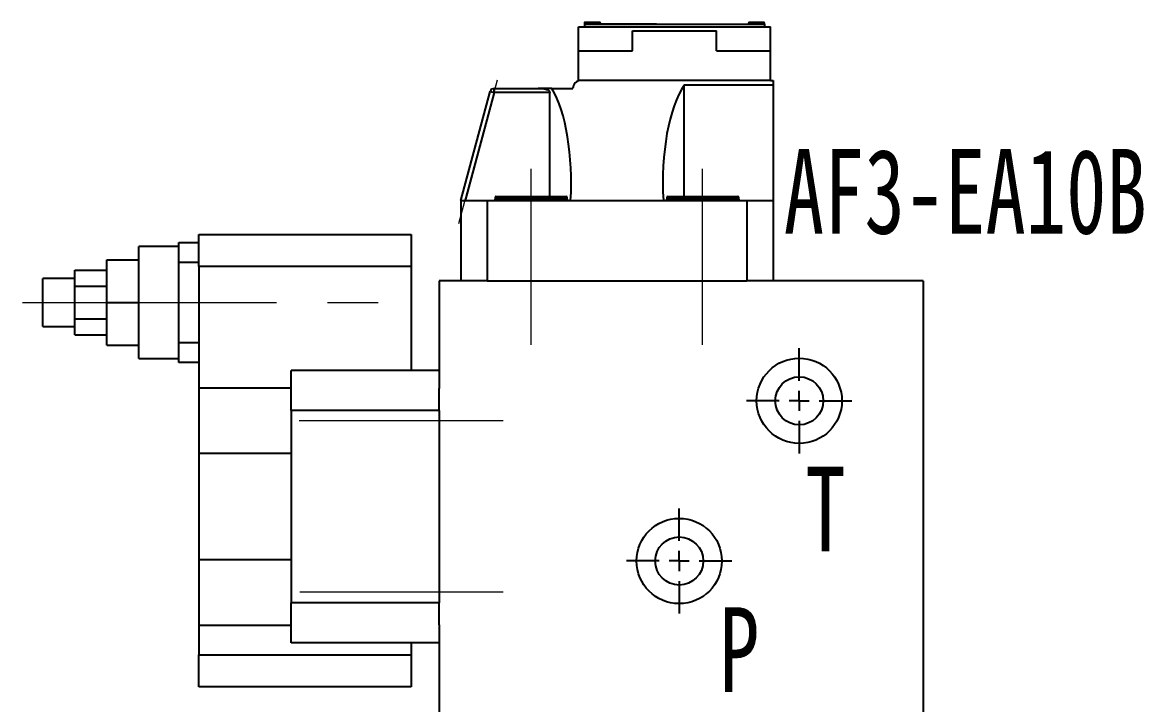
# Model space of a CAD drawing. Header units: millimetres. Extents: x 0 to 420, y 0 to 297.
# Drawn here: x 153.3 to 209.3, y 162.6 to 196.7 of the extents above; entities that cross this region are included whole.
import ezdxf

# ---------------------------------------------------------------- set-up
doc = ezdxf.new("R2010")
doc.units = ezdxf.units.MM
doc.linetypes.add('CENTERX2', pattern=[20.32, 12.7, -2.54, 2.54, -2.54])
doc.layers.add('10', color=7, linetype='Continuous')
doc.styles.add('SLDTEXTSTYLE4', font='TXT', dxfattribs={"width": 0.7})

# ---------------------------------------------------------------- blocks, each defined once
blk = doc.blocks.new('SW_CENTERMARKSYMBOL_0')
at = {"layer": '10', "color": 0}
for p, q in [((0, 1), (0, 2.63)), ((-1, 0), (-2.63, 0)), ((0, 0), (-0.5, 0)), ((0, 0), (0, 0.5)), ((0, 0), (0, -0.5)), ((0, 0), (0.5, 0)), ((1, 0), (2.63, 0)), ((0, -1), (0, -2.63))]:
    blk.add_line(p, q, dxfattribs=at)
blk = doc.blocks.new('SW_CENTERMARKSYMBOL_1')
at = {"layer": '10', "color": 0}
for p, q in [((0, 1), (0, 2.63)), ((-1, 0), (-2.63, 0)), ((0, 0), (-0.5, 0)), ((0, 0), (0, 0.5)), ((0, 0), (0, -0.5)), ((0, 0), (0.5, 0)), ((1, 0), (2.63, 0)), ((0, -1), (0, -2.63))]:
    blk.add_line(p, q, dxfattribs=at)

msp = doc.modelspace()

# ---------------------------------------------------------------- linework, layer by layer
at = {"color": 7, "linetype": 'Continuous', "lineweight": 25}
for p, q in [((181.1, 195.235), (181.1, 196.435)), ((181.1, 196.435), (190.7, 196.435)), ((181.4, 196.615), (181.4, 196.575)), ((185, 196.575), (181.4, 196.575)), ((181.4, 196.574), (181.4, 196.575)), ((181.4, 196.574), (181.4, 196.435)), ((181.4, 196.574), (185, 196.574)), ((181.4, 196.435), (190.4, 196.435)), ((181.8, 196.655), (181.44, 196.655)), ((182.16, 196.655), (181.8, 196.655)), ((182.2, 196.575), (182.2, 196.615)), ((183.8, 195.235), (183.8, 196.235)), ((183.8, 196.235), (188, 196.235)), ((185, 196.574), (185, 196.575)), ((185, 196.575), (190.4, 196.575)), ((188, 195.235), (188, 196.235)), ((189.6, 196.615), (189.6, 196.575)), ((190, 196.655), (189.64, 196.655)), ((190.36, 196.655), (190, 196.655)), ((190.4, 196.575), (190.4, 196.615)), ((190.4, 196.575), (190.4, 196.435)), ((190.7, 195.235), (190.7, 196.435)), ((181.1, 193.755), (181.1, 195.235)), ((181.1, 195.235), (183.8, 195.235)), ((188, 195.235), (190.7, 195.235)), ((190.7, 193.755), (190.7, 195.235)), ((176.884, 193.355), (179.085, 193.355)), ((176.884, 193.155), (176.884, 193.355)), ((179.78, 193.355), (179.085, 193.355)), ((179.78, 193.355), (180.83, 193.355)), ((190.7, 193.755), (181.1, 193.755)), ((186.389, 187.955), (186.389, 193.524)), ((190.83, 193.524), (186.389, 193.524)), ((190.7, 193.755), (190.83, 193.755)), ((190.83, 193.755), (190.83, 193.524)), ((190.83, 193.524), (190.83, 187.755)), ((175.23, 187.755), (176.691, 193.206)), ((176.884, 193.155), (175.437, 187.755)), ((176.691, 193.206), (176.884, 193.155)), ((179.671, 193.155), (176.884, 193.155)), ((179.671, 187.955), (179.671, 193.155)), ((175.23, 187.755), (176.54, 187.755)), ((175.23, 187.755), (175.23, 183.755)), ((176.54, 187.755), (178.407, 187.755)), ((176.54, 187.755), (176.54, 183.755)), ((176.94, 187.895), (176.94, 187.815)), ((177, 187.955), (180.48, 187.955)), ((178.407, 187.755), (179.073, 187.755)), ((179.073, 187.755), (186.987, 187.755)), ((180.54, 187.815), (180.54, 187.895)), ((185.52, 187.895), (185.52, 187.815)), ((185.58, 187.955), (189.06, 187.955)), ((186.987, 187.755), (187.653, 187.755)), ((187.653, 187.755), (189.52, 187.755)), ((189.12, 187.815), (189.12, 187.895)), ((189.52, 187.755), (189.52, 183.755)), ((189.52, 187.755), (190.83, 187.755)), ((190.83, 187.755), (190.83, 183.755)), ((162.14, 186.065), (172.74, 186.065)), ((162.14, 184.465), (162.14, 186.065)), ((172.74, 186.065), (172.74, 184.465)), ((161.14, 185.465), (159.14, 185.465)), ((159.14, 182.665), (159.14, 185.465)), ((161.14, 185.665), (162.14, 185.665)), ((161.14, 184.665), (161.14, 185.665)), ((157.54, 182.665), (157.54, 184.795)), ((157.54, 184.795), (159.14, 184.795)), ((162.14, 184.665), (161.14, 184.665)), ((161.14, 180.665), (161.14, 184.665)), ((162.14, 184.465), (162.14, 178.391)), ((172.74, 184.465), (162.14, 184.465)), ((172.74, 184.465), (172.74, 179.265)), ((155.94, 183.865), (154.34, 183.865)), ((154.34, 182.665), (154.34, 183.865)), ((155.94, 184.285), (157.54, 184.285)), ((155.94, 183.475), (155.94, 184.285)), ((155.94, 181.854), (155.94, 183.475)), ((155.94, 183.475), (157.54, 183.475)), ((174.14, 183.755), (174.14, 178.365)), ((176.54, 183.755), (174.14, 183.755)), ((176.54, 183.755), (189.52, 183.755)), ((198.34, 183.755), (189.52, 183.755)), ((198.34, 183.755), (198.34, 158.755)), ((154.34, 181.465), (154.34, 182.665)), ((157.54, 180.534), (157.54, 182.665)), ((157.54, 182.665), (159.14, 182.665)), ((159.14, 179.865), (159.14, 182.665)), ((155.94, 181.854), (157.54, 181.854)), ((155.94, 181.044), (155.94, 181.854)), ((154.34, 181.465), (155.94, 181.465)), ((155.94, 181.044), (157.54, 181.044)), ((157.54, 180.534), (159.14, 180.534)), ((161.14, 180.665), (162.14, 180.665)), ((161.14, 179.665), (161.14, 180.665)), ((159.14, 179.865), (161.14, 179.865)), ((162.14, 179.665), (161.14, 179.665)), ((174.14, 179.265), (166.74, 179.265)), ((166.74, 177.265), (166.74, 179.265)), ((166.74, 178.391), (162.14, 178.391)), ((162.14, 178.391), (162.14, 175.118)), ((174.14, 177.265), (174.14, 178.365)), ((174.14, 177.265), (166.74, 177.265)), ((166.74, 177.265), (166.74, 167.665)), ((174.14, 177.265), (174.14, 167.665)), ((162.14, 175.118), (162.14, 169.811)), ((166.74, 175.118), (162.14, 175.118)), ((162.14, 169.811), (162.14, 166.538)), ((166.74, 169.811), (162.14, 169.811)), ((174.14, 167.665), (166.74, 167.665)), ((166.74, 165.665), (166.74, 167.665)), ((174.14, 166.564), (174.14, 167.665)), ((166.74, 166.538), (162.14, 166.538)), ((162.14, 166.538), (162.14, 165.065)), ((174.14, 166.564), (174.14, 158.755)), ((174.14, 165.665), (166.74, 165.665)), ((172.74, 165.665), (172.74, 165.065)), ((162.14, 165.065), (172.74, 165.065)), ((162.14, 163.465), (162.14, 165.065)), ((172.74, 165.065), (172.74, 163.465)), ((172.74, 163.465), (162.14, 163.465))]:
    msp.add_line(p, q, dxfattribs=at)
at = {"color": 8, "linetype": 'Continuous', "lineweight": 25}
for p, q in [((181.8, 196.615), (181.4, 196.615)), ((182.2, 196.615), (181.8, 196.615)), ((190, 196.615), (189.6, 196.615)), ((190.4, 196.615), (190, 196.615)), ((180.54, 187.895), (176.94, 187.895)), ((176.94, 187.815), (178.418, 187.815)), ((179.062, 187.815), (180.54, 187.815)), ((189.12, 187.895), (185.52, 187.895)), ((185.52, 187.815), (186.998, 187.815)), ((187.642, 187.815), (189.12, 187.815))]:
    msp.add_line(p, q, dxfattribs=at)
at = {"color": 7, "linetype": 'Continuous', "lineweight": 25}
for centre, radius in [((192.14, 177.755), 2.13), ((192.14, 177.755), 1.2), ((186.14, 169.755), 2.13), ((186.14, 169.755), 1.2)]:
    msp.add_circle(centre, radius, dxfattribs=at)
for centre, radius, start, end in [((181.44, 196.615), 0.04, 90, 180), ((182.16, 196.615), 0.04, 0, 90), ((189.64, 196.615), 0.04, 90, 180), ((190.36, 196.615), 0.04, 0, 90), ((176.884, 193.155), 0.2, 90, 165), ((181.23, 193.355), 0.4, 90, 180), ((176.88, 187.815), 0.06, 270, 0), ((177, 187.895), 0.06, 90, 180), ((178.326, 187.8), 0.093, 330.7385, 8.9779), ((179.154, 187.8), 0.093, 171.0221, 209.2615), ((180.48, 187.895), 0.06, 0, 90), ((180.6, 187.815), 0.06, 180, 270), ((185.46, 187.815), 0.06, 270, 0), ((185.58, 187.895), 0.06, 90, 180), ((186.906, 187.8), 0.093, 330.7385, 8.9779), ((187.734, 187.8), 0.093, 171.0221, 209.2615), ((189.06, 187.895), 0.06, 0, 90), ((189.18, 187.815), 0.06, 180, 270)]:
    msp.add_arc(centre, radius, start, end, dxfattribs=at)
for centre, start_param, end_param in [((178.74, 188.661), 4.546631, 5.736239), ((187.32, 188.661), 0.484302, 1.736554)]:
    msp.add_ellipse(centre, major_axis=(0, 5.495), ratio=0.36397, start_param=start_param, end_param=end_param, dxfattribs=at)
for points, knots in [([(179.085, 193.355), (179.218, 193.354), (179.379, 193.354), (179.556, 193.297), (179.621, 193.259), (179.659, 193.21), (179.67, 193.179), (179.671, 193.16), (179.671, 193.155)], [0, 0, 0, 0, 0.578231, 0.701092, 0.859585, 0.918418, 0.97779, 1, 1, 1, 1]), ([(178.418, 187.815), (178.592, 187.811), (178.808, 187.808), (179.021, 187.813), (179.062, 187.815)], [0, 0, 0, 0, 0.806325, 1, 1, 1, 1]), ([(186.998, 187.815), (187.172, 187.811), (187.388, 187.808), (187.601, 187.813), (187.642, 187.815)], [0, 0, 0, 0, 0.806325, 1, 1, 1, 1])]:
    msp.add_open_spline(points, degree=3, knots=knots, dxfattribs=at)
at = {"layer": '10', "linetype": 'CENTERX2', "lineweight": 18}
for p, q in [((175.133, 186.62), (177.054, 193.787)), ((178.74, 180.555), (178.74, 189.345)), ((187.3, 180.555), (187.3, 189.345)), ((153.316, 182.665), (173.397, 182.665)), ((177.34, 176.755), (167.139, 176.755)), ((177.34, 168.195), (167.188, 168.195))]:
    msp.add_line(p, q, dxfattribs=at)

# ---------------------------------------------------------------- block references
at = {"layer": '10'}
for name, p in [('SW_CENTERMARKSYMBOL_1', (192.14, 177.755)), ('SW_CENTERMARKSYMBOL_0', (186.14, 169.755))]:
    msp.add_blockref(name, p, dxfattribs=at)

# ---------------------------------------------------------------- texts
at = {"layer": '10', "attachment_point": 1, "style": 'SLDTEXTSTYLE4'}
for s, insert, char_height in [('AF3-EA10B', (191.365, 190.336), 4.2333), ('T', (192.439, 174.468), 4.233), ('P', (188.132, 167.447), 4.233)]:
    msp.add_mtext(s, dxfattribs=dict(at, insert=insert, char_height=char_height))

doc.saveas('drawing.dxf')
